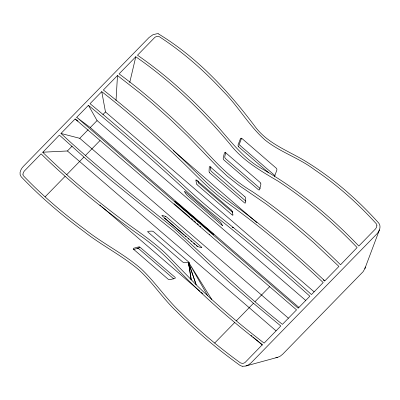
<?xml version="1.0" encoding="UTF-8"?>
<svg xmlns="http://www.w3.org/2000/svg" width="400" height="400" viewBox="0 0 400 400"><rect width="100%" height="100%" fill="white"/><g stroke="black" fill="none" stroke-linecap="round" stroke-linejoin="round"><path stroke-width="0.6" d="M116.015 100.57L117.49 75.52L141.055 93.88L152.84 103.8L170.46 119.55L187.94 136.29L218.57 168.07L227.34 176.245L239.11 185.505L266.48 204.25L290.035 222.42L313.59 242.545L338.925 266.42L324.795 280.905C298.13 255.865 270.355 231.975 241.065 210.045C226.385 199.675 212.155 188.585 199.555 175.72C169.115 145.395 137.21 116.495 103.36 90.01L117.49 75.52M210.81 166.745L210.635 169.7A1.755 0.76 53.5 0 0 210.7 170.165A1.68 0.735 53.4 0 0 211.01 170.87A1.63 0.71 53.4 0 0 211.46 171.46L245.885 201.165M238.09 145.04L238.085 145.12A2.01 1.375 65.7 0 0 238.085 145.495L238.1 145.6A1.83 1.245 65.8 0 0 238.165 145.935L238.21 146.075A1.69 1.15 65.8 0 0 238.315 146.345M129.73 82.53L135.785 56.765C171.165 81.245 202.445 111.31 230.065 144.215C242.605 160.495 260.545 170.82 277.925 181.06C306.91 199.885 333.235 222.615 357.115 247.55L340.525 264.775C313.35 237.96 284.16 213.055 252.485 191.68C233.425 180.495 217.76 164.755 203.105 148.42L179.885 125.26C160.665 106.95 140.455 89.65 119.09 73.88L135.785 56.765M225.805 152.195L224.785 156.535A1.91 1.08 59 0 0 224.755 156.98L224.765 157.075A1.775 1.005 59 0 0 224.975 157.825A1.745 0.985 59 0 0 225.145 158.135L225.275 158.34A1.585 0.9 59 0 0 225.45 158.555L259.81 188.195A1.575 0.89 58.9 0 0 260.18 188.44M242.71 366.28L245.47 366.08L277.73 357.3L280.18 356.215L282.6 354.295L363.095 271.7L364.825 268.74L379.44 229.87C380.27 227.64 380.305 224.835 378.645 222.965C356.835 198.75 331.91 177.18 303.97 160.31C286.955 150.285 267.31 143.155 255.125 126.67C228.285 90.785 196.79 57.095 158.26 33.78M364.825 268.74L365 268.23A8.27 7.445 -29.5 0 0 365.28 266.945M240.32 138.96L238.195 144.6A2.165 1.47 66 0 0 238.095 145.045M241.56 138.27L239.655 143.33A2.035 1.385 66 0 0 239.615 144.615A1.715 1.17 65.8 0 0 239.78 145.065A1.605 1.095 65.8 0 0 239.965 145.395M379.44 229.87L378.35 232.06L376.91 233.87L251.075 362.88L248.62 364.805L245.96 365.955M188.625 262.415L188.655 262.355A1.765 0.59 31.6 0 0 188.665 262.255A1.72 0.575 31.6 0 0 188.635 262.14L188.59 262.04A1.56 0.52 31.5 0 0 188.13 261.51L153.79 231.91A1.63 0.54 31.5 0 0 153.53 231.73L153.325 231.6A1.75 0.585 31.5 0 0 153.015 231.435A1.78 0.595 31.5 0 0 152.32 231.17L152.24 231.15A1.92 0.64 31.5 0 0 151.87 231.115L148.06 231.305A1.895 0.635 31.5 0 0 147.76 231.45A1.73 0.58 31.5 0 0 147.765 231.71L147.785 231.76A1.63 0.545 31.5 0 0 147.99 232.06A1.57 0.525 31.5 0 0 148.27 232.335L182.645 261.96A1.56 0.52 31.5 0 0 183.195 262.31A1.775 0.595 31.5 0 0 184.08 262.675L184.16 262.69A1.905 0.635 31.5 0 0 184.525 262.73L188.34 262.535A1.925 0.645 31.5 0 0 188.475 262.515L196.185 284.805C217.625 305.595 240.45 324.92 264.12 343.115L280.815 325.995L253.95 303.69L230.53 283.43L208.585 263.605L184.865 241.125L173.76 231.175L111.115 180.39L87.23 160.01L59.375 135.1L42.78 152.31C69.71 178.665 98.855 202.675 129.2 224.98C144.425 235.87 160.005 246.63 172.635 260.595L196.185 284.805L188.55 262.48M139.455 247.035L139.215 246.975A1.935 0.92 26.5 0 0 138.95 246.94A2.15 1.025 26.5 0 0 138.34 246.975L133.675 248.25A2.1 1 26.5 0 0 133.465 248.355L133.385 248.425A1.84 0.875 26.5 0 0 133.28 248.91A1.635 0.78 26.5 0 0 133.375 249.115L168.035 279.095A1.555 0.74 26.5 0 0 168.27 279.25L168.34 279.29A1.64 0.78 26.5 0 0 168.605 279.425A1.545 0.735 26.5 0 0 168.77 279.495A1.96 0.93 26.4 0 0 170.17 279.64L174.79 278.4A2.165 1.03 26.6 0 0 175.07 278.27L175.105 278.24A1.975 0.94 26.5 0 0 175.245 278.04A1.79 0.855 26.6 0 0 175.26 277.765L175.235 277.675A1.495 0.71 26.5 0 0 175.115 277.445A1.41 0.67 26.5 0 0 175.03 277.33A1.535 0.73 26.5 0 0 174.855 277.15L140.025 247.25A1.67 0.795 26.5 0 0 139.54 247.055L138.23 248.615L137.82 248.52A2.115 1.005 26.5 0 0 137.11 248.52L133.6 249.475M139.54 247.06L138.23 248.615L137.38 248.145L138.145 248.59M75.11 118.97L296.545 309.87L282.415 324.355C244.3 294.26 209.26 260.62 173.455 227.905C135.275 197.26 96.855 166.83 60.98 133.46L75.11 118.97L78.01 121.16M76.71 117.33L88.435 105.31A396.55 53.045 44.3 0 1 185.43 190.2A99.135 13.26 44.3 0 0 215.68 216.28A396.55 53.045 44.3 0 1 309.87 296.21L298.145 308.225L76.71 117.33L90.26 127.55L298.92 307.435M101.76 91.65L90.035 103.67A396.55 53.045 44.3 0 1 187.03 188.56A99.135 13.26 44.3 0 0 217.28 214.64L233.465 227.655A396.55 53.045 44.3 0 1 311.47 294.565L323.195 282.545C293.135 254.335 261.68 227.535 228.205 203.44C210.44 190.855 195.64 174.775 179.985 159.79C154.995 135.87 129.015 112.965 101.76 91.65L105.475 111.945L314.135 291.83M42.685 152.215L67.41 150.975L72.135 146.125M60.98 133.46L79.755 138.315L88.235 129.625M90.26 127.55L97.065 120.57L88.435 105.31M102.925 114.565L105.475 111.945M45.085 196.855L65.145 176.3M66.745 174.66L83.89 157.085M214.675 343.055L234.725 322.495M236.33 320.855L253.465 303.28M255.07 301.64L269.6 286.745M85.48 155.44L100.015 140.55M277.73 357.3L275.81 357.63M275.05 175.48L274.845 175.425A1.41 0.96 65.8 0 1 274.705 175.365A1.505 1.025 65.9 0 1 274.435 175.185L239.97 145.39M165.15 216.215L162.12 215.435A1.75 0.32 36 0 0 161.925 215.5L161.935 215.535A1.635 0.295 36 0 0 162.31 216.015A1.69 0.31 35.9 0 0 162.43 216.13L196.99 245.915A1.635 0.3 35.9 0 0 197.21 246.08L197.435 246.24A1.635 0.3 35.9 0 0 197.72 246.43M138.315 248.64L137.44 248.13L138.315 248.64A1.675 0.8 26.5 0 1 138.645 248.77L138.89 248.9A1.41 0.67 26.5 0 1 139.125 249.045L173.505 278.665A1.425 0.68 26.5 0 1 173.73 278.89L173.775 278.95M232.365 227.22L233.465 227.655L232.365 227.215M174.94 201.405L213.85 234.66M210.04 166.78L209.87 166.71A1.64 0.71 53.5 0 0 209.67 166.68L209.615 166.685A1.695 0.735 53.2 0 0 209.395 166.8A1.755 0.76 53.4 0 0 209.285 167.12L209.05 171.405A1.73 0.75 53.4 0 0 209.28 172.125A1.8 0.78 53.4 0 0 209.44 172.42M213.84 234.66L174.965 201.435M197.72 246.43L197.81 246.485A1.695 0.31 35.9 0 0 198.225 246.715A1.755 0.32 35.9 0 0 198.6 246.865L201.71 247.66A1.73 0.315 36 0 0 201.81 247.53A1.66 0.305 35.9 0 0 201.545 247.16A1.63 0.295 35.9 0 0 201.21 246.85L166.765 217.17A1.68 0.305 35.9 0 0 165.53 216.37M196.66 180.175L196.595 180.13A1.665 0.48 48.6 0 0 196.49 180.055A1.575 0.455 48.7 0 0 196.315 179.955A1.665 0.48 48.6 0 0 195.86 180.175L196.475 183.53A1.725 0.495 48.8 0 0 196.51 183.64A1.66 0.48 48.6 0 0 196.9 184.35M209.73 234.405L209.475 234.2M165.41 218.955L184.25 235.2M268.765 172.825L238.805 146.995A1.5 1.025 65.9 0 1 238.565 146.74M173.23 150.535L256.975 222.735M323.22 279.84L324.64 281.065M196.845 180.325L231.02 209.785A1.6 0.455 48.5 0 1 231.275 210.035M232.6 212.35L199.11 183.455A1.73 0.5 48.6 0 1 198.915 183.255A1.575 0.46 48.6 0 1 198.79 183.12M97.065 120.57L305.725 300.455M174.085 203.72L190 217.44M190.935 218.25L192.81 219.865M193.745 220.67L195.62 222.285M197.02 223.495L198.425 224.705M199.83 225.915L200.765 226.725M79.755 138.315L288.415 318.2M185.19 236.005L186.125 236.815M187.995 238.43L188.935 239.235M190.805 240.85L191.74 241.655M193.615 243.27L195.02 244.48M196.425 245.69L197.36 246.5M67.41 150.975L276.07 330.86M99.825 204.975L100.77 205.79M101.715 206.605L199.995 291.33M200.94 292.145L202.83 293.775M251.025 335.325L251.97 336.14M252.915 336.955L262.365 345.1M231.275 210.025L231.4 210.155A1.66 0.48 48.6 0 1 232.165 211.205M188.64 262.14L189.31 263.05L188.665 262.255M211.74 299.43L188.655 262.355L207.625 295.64M238.32 146.345L238.36 146.425A1.625 1.1 65.7 0 0 238.51 146.665M188.58 262.46L191.235 279.94L188.475 262.515L189.3 266.935M232.915 214.905L232.3 211.545A1.705 0.49 48.6 0 0 232.235 211.355M197.875 180.785L198.075 181.885M164.18 218.12A1.695 0.31 35.9 0 1 164.335 218.205M164.61 218.375A1.695 0.31 35.9 0 1 165.435 218.975M165.16 216.225A1.76 0.32 35.8 0 1 165.53 216.375M198.775 183.1A1.73 0.5 48.6 0 1 198.03 181.825M232.13 211.165A1.6 0.455 48.5 0 1 232.2 211.315M196.645 180.165A1.575 0.455 48.7 0 1 196.83 180.315M196.91 184.355A1.52 0.435 48.6 0 0 197.07 184.57A1.66 0.48 48.6 0 0 197.375 184.925L197.5 185.055A1.6 0.46 48.6 0 0 197.755 185.29L232.18 214.95A1.665 0.48 48.8 0 0 232.91 214.9M244.905 196.785A1.635 0.705 53.4 0 1 245.515 197.69L245.575 197.81A1.75 0.755 53.5 0 1 245.73 198.495L245.49 202.64A1.76 0.765 53.2 0 1 245.385 202.96A1.68 0.73 53.3 0 1 244.54 202.875L210.005 173.12A1.685 0.735 53.5 0 1 209.425 172.4M244.905 196.78A1.69 0.735 53.4 0 0 244.77 196.64L210.225 166.88A1.62 0.7 53.2 0 0 210.045 166.785M260.59 183.1A1.57 0.885 58.9 0 0 259.98 182.3L225.615 152.69A1.56 0.885 59.1 0 0 225.16 152.5A1.775 1.005 59 0 0 224.58 152.68L224.54 152.73A1.905 1.08 58.8 0 0 224.385 153.07L223.235 157.965A1.86 1.055 58.8 0 0 223.365 159.09A1.79 1.01 59 0 0 223.49 159.35A1.64 0.93 59 0 0 223.68 159.675L223.75 159.78A1.57 0.885 58.9 0 0 224.095 160.145L258.43 189.73A1.63 0.92 58.9 0 0 258.655 189.86L258.825 189.92A1.75 0.99 59 0 0 259.06 189.95A1.78 1.01 59 0 0 259.495 189.76L259.535 189.71A1.92 1.085 59 0 0 259.69 189.365L260.84 184.475A1.82 1.03 59 0 0 260.605 183.11M274.405 176.43A2.15 1.46 66 0 0 274.645 176.02L276.795 170.3A2.095 1.425 65.8 0 0 276.875 169.86A1.955 1.33 65.8 0 0 276.85 169.305L276.83 169.195A1.725 1.175 65.8 0 0 276.685 168.735A1.54 1.055 65.8 0 0 276.505 168.4L241.885 138.455A1.56 1.06 65.7 0 0 241.64 138.315L241.58 138.29A1.64 1.115 65.9 0 0 241.36 138.235A1.545 1.05 65.7 0 0 241.23 138.23M240.335 138.975A1.955 1.33 66.1 0 1 241.225 138.215M242.71 366.28A6.535 6.165 -21.3 0 1 241.64 366.09L239.85 365.265C217.315 349.02 195.905 331.155 176.445 311.31C162.675 298.425 152.595 282.16 138.555 269.59C121.675 255.305 101.64 245.4 84.275 231.73C61.77 215.175 40.425 196.965 21.15 176.72C18.565 173.58 20.8 168.98 23.26 166.485L149.095 37.47L153.025 34.68L157.24 33.685A6.535 5.515 -34.6 0 1 158.26 33.78M22.955 174.15L22.98 174.71A3.215 2.71 -32.9 0 0 23.125 175.26A3.1 2.615 -32.8 0 0 23.3 175.605A2.675 2.255 -32.9 0 0 23.53 175.9C42.33 195.525 63.06 213.235 84.91 229.375C102.955 243.715 124.015 253.855 141.39 269.045C155.69 282.645 166.575 299.42 181.155 312.81C199.48 331.1 219.45 347.69 240.41 362.87L242.3 363.4A4.165 3.93 -22.5 0 0 243.125 363.3L243.35 363.245A5.24 4.955 -22.6 0 0 244.45 362.83A5.625 5.32 -22.6 0 0 245.115 362.435L262.395 344.66C233.315 322.285 205.46 298.23 179.995 271.79C168.15 258.51 155.28 246.065 140.565 235.97C105.49 211.05 71.855 183.97 41.085 153.855L24.345 171.03L23.38 172.495L22.955 174.15M376.875 225.595L376.5 227.34L375.56 228.845L358.82 246.02C330.225 216.16 298.11 189.37 262.13 168.84C243.065 158.43 230.25 140.395 215.995 124.65C192.385 98.82 166.3 75.135 137.5 55.2L154.78 37.43A5.625 4.725 -33.7 0 1 155.435 37.02A5.305 4.46 -33.7 0 1 156.29 36.625L156.935 36.425A4.11 3.47 -33.8 0 1 157.52 36.33L159.315 36.69C182.835 51.99 204.1 70.6 223.08 91.23C238.375 106.34 248.835 125.72 265 139.95C280.055 152.155 299.12 157.96 314.55 169.72C337.26 185.02 357.815 203.395 376.195 223.66A2.675 2.525 -24.1 0 1 376.445 223.995A3.1 2.925 -24.2 0 1 376.645 224.38A3.215 3.035 -23.9 0 1 376.82 224.99L376.875 225.595M222.52 225.615L221 222.885L219.755 221.535L185.385 191.9C183.005 189.77 186.475 195.115 187.51 195.655L222.485 225.655"/></g></svg>
